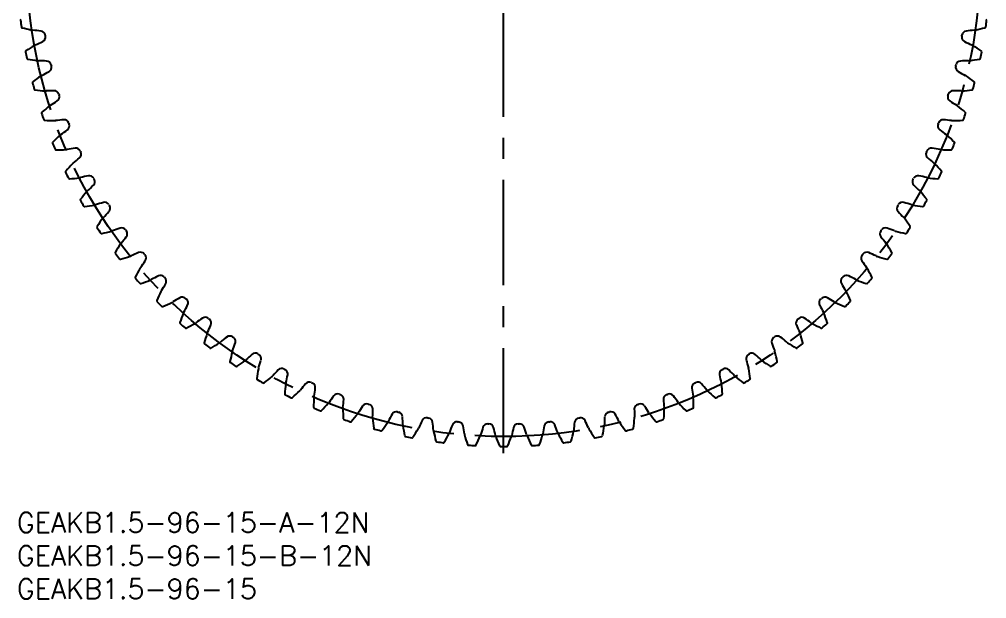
# Model space of a CAD drawing. Extents: x -1 to 230, y -13 to 172.
# Drawn here: x 0.4 to 146.4, y -13 to 74.6 of the extents above; entities that cross this region are included whole.
import ezdxf

# ---------------------------------------------------------------- set-up
doc = ezdxf.new("R2010")
doc.units = 0
doc.header["$LTSCALE"] = 0.5
doc.linetypes.add('CENTER', pattern=[50.8, 31.75, -6.35, 6.35, -6.35])
for name, color, linetype in [('MSM_CENTER', 1, 'CENTER'), ('MSM_CONTINUOUS', 7, 'CONTINUOUS'), ('MSM_PART_NUMBER', 7, 'CONTINUOUS')]:
    doc.layers.add(name, color=color, linetype=linetype)
doc.styles.get("Standard").update_dxf_attribs({"font": 'txt.shx', "height": 1, "bigfont": 'bigfont.shx'})

# ---------------------------------------------------------------- blocks, each defined once
blk = doc.blocks.new('*U2')
at = {"layer": 'MSM_PART_NUMBER'}
blk.add_text('GEAKB1.5-96-15-A-12N', height=3, dxfattribs=at).set_placement((0, -3))
blk = doc.blocks.new('*U3')
at = {"layer": 'MSM_PART_NUMBER'}
blk.add_text('GEAKB1.5-96-15-B-12N', height=3, dxfattribs=at).set_placement((0, -8))
blk = doc.blocks.new('*U4')
at = {"layer": 'MSM_PART_NUMBER'}
blk.add_text('GEAKB1.5-96-15', height=3, dxfattribs=at).set_placement((0, -13))

msp = doc.modelspace()

# ---------------------------------------------------------------- linework, layer by layer
at = {"layer": 'MSM_CENTER'}
msp.add_line((73.5, 9), (73.5, 158), dxfattribs=at)
msp.add_circle((73.5, 83.5), 72, dxfattribs=at)
at = {"layer": 'MSM_CONTINUOUS'}
for centre, radius, start, end in [((0.71, 74.42), 0.15, 120.1804, 187.1096), ((146.29, 74.42), 0.15, 352.8904, 59.8196), ((73.5, 83.5), 73.5, 187.1096, 187.8904), ((0.84, 73.43), 0.15, 187.8904, 254.8196), ((7.09, 96.45), 24, 254.8196, 258.4375), ((139.91, 96.45), 24, 281.5625, 285.1804), ((146.16, 73.43), 0.15, 285.1804, 352.1096), ((73.5, 83.5), 73.5, 352.1096, 352.8904), ((2.53, 74.16), 1.25, 258.4375, 265.7786), ((0.85, 51.64), 21.33, 82.4477, 85.7374), ((3.56, 72.04), 0.75, 9.3019, 82.4477), ((3.59, 71.87), 0.75, 296.3022, 9.4481), ((73.5, 83.5), 70.13, 189.3019, 189.4481), ((143.41, 71.87), 0.75, 170.5519, 243.6977), ((73.5, 83.5), 70.13, 350.5519, 350.6981), ((143.44, 72.04), 0.75, 97.5523, 170.6981), ((146.15, 51.64), 21.33, 94.2626, 97.5523), ((144.47, 74.16), 1.25, 274.2214, 281.5625), ((14.78, 49.89), 24, 120.3125, 123.9304), ((3.29, 69.53), 1.25, 112.9714, 120.3125), ((-5.53, 90.32), 21.33, 293.0126, 296.3023), ((152.53, 90.32), 21.33, 243.6977, 246.9874), ((143.71, 69.53), 1.25, 59.6875, 67.0286), ((132.22, 49.89), 24, 56.0696, 59.6875), ((1.46, 69.68), 0.15, 123.9304, 190.8596), ((73.5, 83.5), 73.5, 190.8596, 191.6404), ((1.66, 68.7), 0.15, 191.6404, 258.5696), ((145.34, 68.7), 0.15, 281.4304, 348.3596), ((73.5, 83.5), 73.5, 348.3596, 349.1404), ((145.54, 69.68), 0.15, 349.1404, 56.0696), ((6.39, 92.08), 24, 258.5696, 262.1875), ((3.29, 69.53), 1.25, 262.1875, 269.5286), ((3.09, 46.96), 21.33, 86.1977, 89.4874), ((4.46, 67.49), 0.75, 13.0519, 86.1977), ((4.5, 67.32), 0.75, 300.0522, 13.1981), ((73.5, 83.5), 70.13, 193.0519, 193.1981), ((142.5, 67.32), 0.75, 166.8019, 239.9477), ((73.5, 83.5), 70.13, 346.8019, 346.9481), ((142.54, 67.49), 0.75, 93.8023, 166.9481), ((143.91, 46.96), 21.33, 90.5126, 93.8023), ((143.71, 69.53), 1.25, 270.4714, 277.8125), ((140.61, 92.08), 24, 277.8125, 281.4304), ((17.1, 46.12), 24, 124.0625, 127.6804), ((4.36, 64.97), 1.25, 116.7214, 124.0625), ((-5.81, 85.13), 21.33, 296.7626, 300.0523), ((152.81, 85.13), 21.33, 239.9477, 243.2374), ((142.64, 64.97), 1.25, 55.9375, 63.2786), ((129.9, 46.12), 24, 52.3196, 55.9375), ((2.52, 65), 0.15, 127.6804, 194.6096), ((73.5, 83.5), 73.5, 194.6096, 195.3904), ((73.5, 83.5), 73.5, 344.6096, 345.3904), ((144.48, 65), 0.15, 345.3904, 52.3196), ((2.78, 64.03), 0.15, 195.3904, 262.3196), ((5.97, 87.67), 24, 262.3196, 265.9375), ((4.36, 64.97), 1.25, 265.9375, 273.2786), ((5.63, 42.43), 21.33, 89.9477, 93.2374), ((5.65, 63.01), 0.75, 16.8019, 89.9477), ((5.7, 62.84), 0.75, 303.8022, 16.9481), ((73.5, 83.5), 70.13, 196.8019, 196.9481), ((141.3, 62.84), 0.75, 163.0519, 236.1977), ((73.5, 83.5), 70.13, 343.0519, 343.1981), ((141.35, 63.01), 0.75, 90.0523, 163.1981), ((141.37, 42.43), 21.33, 86.7626, 90.0523), ((142.64, 64.97), 1.25, 266.7214, 274.0625), ((141.03, 87.67), 24, 274.0625, 277.6804), ((144.22, 64.03), 0.15, 277.6804, 344.6096), ((19.67, 42.51), 24, 127.8125, 131.4304), ((5.72, 60.49), 1.25, 120.4714, 127.8125), ((-5.75, 79.94), 21.33, 300.5126, 303.8023), ((152.75, 79.94), 21.33, 236.1977, 239.4874), ((141.28, 60.49), 1.25, 52.1875, 59.5286), ((127.33, 42.51), 24, 48.5696, 52.1875), ((3.88, 60.4), 0.15, 131.4304, 198.3596), ((73.5, 83.5), 73.5, 198.3596, 199.1404), ((73.5, 83.5), 73.5, 340.8596, 341.6404), ((143.12, 60.4), 0.15, 341.6404, 48.5696), ((4.2, 59.45), 0.15, 199.1404, 266.0696), ((5.84, 83.24), 24, 266.0696, 269.6875), ((5.72, 60.49), 1.25, 269.6875, 277.0286), ((8.46, 38.08), 21.33, 93.6977, 96.9874), ((7.14, 58.62), 0.75, 20.5519, 93.6977), ((7.2, 58.45), 0.75, 307.5523, 20.6981), ((73.5, 83.5), 70.13, 200.5519, 200.6981), ((139.8, 58.45), 0.75, 159.3019, 232.4477), ((73.5, 83.5), 70.13, 339.3019, 339.4481), ((139.86, 58.62), 0.75, 86.3023, 159.4481), ((138.54, 38.08), 21.33, 83.0126, 86.3023), ((141.28, 60.49), 1.25, 262.9714, 270.3125), ((141.16, 83.24), 24, 270.3125, 273.9304), ((142.8, 59.45), 0.15, 273.9304, 340.8596), ((22.46, 39.08), 24, 131.5625, 135.1804), ((7.37, 56.11), 1.25, 124.2214, 131.5625), ((-5.35, 74.77), 21.33, 304.2626, 307.5523), ((152.35, 74.77), 21.33, 232.4477, 235.7374), ((139.63, 56.11), 1.25, 48.4375, 55.7786), ((124.54, 39.08), 24, 44.8196, 48.4375), ((5.54, 55.89), 0.15, 135.1804, 202.1096), ((73.5, 83.5), 73.5, 202.1096, 202.8904), ((73.5, 83.5), 73.5, 337.1096, 337.8904), ((141.46, 55.89), 0.15, 337.8904, 44.8196), ((5.93, 54.97), 0.15, 202.8904, 269.8196), ((6, 78.82), 24, 269.8196, 273.4375), ((7.37, 56.11), 1.25, 273.4375, 280.7786), ((11.57, 33.92), 21.33, 97.4477, 100.7374), ((8.91, 54.33), 0.75, 24.3019, 97.4477), ((8.98, 54.17), 0.75, 311.3023, 24.4481), ((73.5, 83.5), 70.13, 204.3019, 204.4481), ((138.02, 54.17), 0.75, 155.5519, 228.6977), ((73.5, 83.5), 70.13, 335.5519, 335.6981), ((138.09, 54.33), 0.75, 82.5523, 155.6981), ((135.43, 33.92), 21.33, 79.2626, 82.5523), ((139.63, 56.11), 1.25, 259.2214, 266.5625), ((141, 78.82), 24, 266.5625, 270.1804), ((141.07, 54.97), 0.15, 270.1804, 337.1096), ((25.48, 35.84), 24, 135.3125, 138.9304), ((9.3, 51.84), 1.25, 127.9714, 135.3125), ((-4.61, 69.63), 21.33, 308.0126, 311.3023), ((151.61, 69.63), 21.33, 228.6977, 231.9874), ((137.7, 51.84), 1.25, 44.6875, 52.0286), ((121.52, 35.84), 24, 41.0696, 44.6875), ((7.49, 51.51), 0.15, 138.9304, 205.8596), ((73.5, 83.5), 73.5, 205.8596, 206.6404), ((73.5, 83.5), 73.5, 333.3596, 334.1404), ((139.51, 51.51), 0.15, 334.1404, 41.0696), ((7.94, 50.61), 0.15, 206.6404, 273.5696), ((6.45, 74.41), 24, 273.5696, 277.1875), ((9.3, 51.84), 1.25, 277.1875, 284.5286), ((14.95, 29.98), 21.33, 101.1977, 104.4874), ((10.95, 50.17), 0.75, 28.0519, 101.1977), ((11.04, 50.01), 0.75, 315.0523, 28.1979), ((73.5, 83.5), 70.13, 208.0519, 208.1981), ((135.96, 50.01), 0.75, 151.8019, 224.9477), ((73.5, 83.5), 70.13, 331.8019, 331.9481), ((136.05, 50.17), 0.75, 78.8023, 151.9481), ((132.05, 29.98), 21.33, 75.5126, 78.8023), ((137.7, 51.84), 1.25, 255.4714, 262.8125), ((140.55, 74.41), 24, 262.8125, 266.4304), ((139.06, 50.61), 0.15, 266.4304, 333.3596), ((28.7, 32.8), 24, 139.0625, 142.6804), ((11.51, 47.71), 1.25, 131.7214, 139.0625), ((-3.53, 64.55), 21.33, 311.7626, 315.0523), ((150.53, 64.55), 21.33, 224.9477, 228.2374), ((135.49, 47.71), 1.25, 40.9375, 48.2786), ((118.3, 32.8), 24, 37.3196, 40.9375), ((9.73, 47.26), 0.15, 142.6804, 209.6096), ((73.5, 83.5), 73.5, 209.6096, 210.3904), ((18.57, 26.26), 21.33, 104.9477, 108.2374), ((13.27, 46.15), 0.75, 31.8019, 104.9477), ((133.73, 46.15), 0.75, 75.0523, 148.1981), ((128.43, 26.26), 21.33, 71.7626, 75.0523), ((73.5, 83.5), 73.5, 329.6096, 330.3904), ((137.27, 47.26), 0.15, 330.3904, 37.3196), ((10.23, 46.39), 0.15, 210.3904, 277.3196), ((7.19, 70.05), 24, 277.3196, 280.9375), ((11.51, 47.71), 1.25, 280.9375, 288.2786), ((-2.13, 59.55), 21.33, 315.5126, 318.8023), ((73.5, 83.5), 70.13, 211.8019, 211.9481), ((13.36, 46), 0.75, 318.8023, 31.9481), ((133.64, 46), 0.75, 148.0519, 221.1977), ((73.5, 83.5), 70.13, 328.0519, 328.1981), ((149.13, 59.55), 21.33, 221.1977, 224.4874), ((135.49, 47.71), 1.25, 251.7214, 259.0625), ((139.81, 70.05), 24, 259.0625, 262.6804), ((136.77, 46.39), 0.15, 262.6804, 329.6096), ((32.11, 29.98), 24, 142.8125, 146.4304), ((13.98, 43.73), 1.25, 135.4714, 142.8125), ((133.02, 43.73), 1.25, 37.1875, 44.5286), ((114.89, 29.98), 24, 33.5696, 37.1875), ((12.24, 43.17), 0.15, 146.4304, 213.3596), ((73.5, 83.5), 73.5, 213.3596, 214.1404), ((8.21, 65.74), 24, 281.0696, 284.6875), ((13.98, 43.73), 1.25, 284.6875, 292.0286), ((22.44, 22.79), 21.33, 108.6977, 111.9874), ((15.84, 42.29), 0.75, 35.5519, 108.6977), ((73.5, 83.5), 70.13, 215.5519, 215.6981), ((15.94, 42.14), 0.75, 322.5523, 35.6981), ((131.06, 42.14), 0.75, 144.3019, 217.4477), ((73.5, 83.5), 70.13, 324.3019, 324.4481), ((131.16, 42.29), 0.75, 71.3023, 144.4481), ((124.56, 22.79), 21.33, 68.0126, 71.3023), ((133.02, 43.73), 1.25, 247.9714, 255.3125), ((138.79, 65.74), 24, 255.3125, 258.9304), ((73.5, 83.5), 73.5, 325.8596, 326.6404), ((134.76, 43.17), 0.15, 326.6404, 33.5696), ((12.79, 42.33), 0.15, 214.1404, 281.0696), ((-0.4, 54.66), 21.33, 319.2626, 322.5523), ((147.4, 54.66), 21.33, 217.4477, 220.7374), ((134.21, 42.33), 0.15, 258.9302, 325.8596), ((35.7, 27.39), 24, 146.5625, 150.1804), ((16.71, 39.92), 1.25, 139.2214, 146.5625), ((130.29, 39.92), 1.25, 33.4375, 40.7786), ((111.3, 27.39), 24, 29.8196, 33.4375), ((15, 39.24), 0.15, 150.1804, 217.1096), ((73.5, 83.5), 73.5, 217.1096, 217.8904), ((15.61, 38.45), 0.15, 217.8904, 284.8196), ((9.51, 61.51), 24, 284.8196, 288.4375), ((16.71, 39.92), 1.25, 288.4375, 295.7786), ((26.52, 19.58), 21.33, 112.4477, 115.7374), ((18.66, 38.61), 0.75, 39.3019, 112.4477), ((1.65, 49.89), 21.33, 323.0126, 326.3023), ((73.5, 83.5), 70.13, 219.3019, 219.4481), ((18.77, 38.47), 0.75, 326.3023, 39.4481), ((128.23, 38.47), 0.75, 140.5519, 213.6977), ((145.35, 49.89), 21.33, 213.6977, 216.9874), ((73.5, 83.5), 70.13, 320.5519, 320.6981), ((128.34, 38.61), 0.75, 67.5523, 140.6981), ((120.48, 19.58), 21.33, 64.2626, 67.5523), ((130.29, 39.92), 1.25, 244.2214, 251.5625), ((137.49, 61.51), 24, 251.5625, 255.1804), ((131.39, 38.45), 0.15, 255.1804, 322.1096), ((73.5, 83.5), 73.5, 322.1096, 322.8904), ((132, 39.24), 0.15, 322.8904, 29.8196), ((39.45, 25.03), 24, 150.3125, 153.9304), ((19.68, 36.3), 1.25, 142.9714, 150.3125), ((127.32, 36.3), 1.25, 29.6875, 37.0286), ((107.55, 25.03), 24, 26.0696, 29.6875), ((18.02, 35.51), 0.15, 153.9304, 220.8596), ((73.5, 83.5), 73.5, 220.8596, 221.6404), ((11.09, 57.37), 24, 288.5696, 292.1875), ((19.68, 36.3), 1.25, 292.1875, 299.5286), ((30.8, 16.65), 21.33, 116.1977, 119.4874), ((21.71, 35.12), 0.75, 43.0519, 116.1977), ((73.5, 83.5), 70.13, 223.0519, 223.1981), ((21.83, 34.98), 0.75, 330.0523, 43.1981), ((125.17, 34.98), 0.75, 136.8019, 209.9477), ((73.5, 83.5), 70.13, 316.8019, 316.9481), ((125.29, 35.12), 0.75, 63.8023, 136.9481), ((116.2, 16.65), 21.33, 60.5126, 63.8023), ((127.32, 36.3), 1.25, 240.4714, 247.8125), ((135.91, 57.37), 24, 247.8125, 251.4304), ((73.5, 83.5), 73.5, 318.3596, 319.1404), ((128.98, 35.51), 0.15, 319.1404, 26.0696), ((18.68, 34.76), 0.15, 221.6404, 288.5696), ((4, 45.26), 21.33, 326.7626, 330.0523), ((143, 45.26), 21.33, 209.9477, 213.2374), ((128.32, 34.76), 0.15, 251.4304, 318.3596), ((43.34, 22.93), 24, 154.0625, 157.6804), ((22.88, 32.88), 1.25, 146.7214, 154.0625), ((35.26, 14), 21.33, 119.9477, 123.2374), ((24.98, 31.83), 0.75, 46.8019, 119.9477), ((73.5, 83.5), 70.13, 226.8019, 226.9481), ((25.12, 31.71), 0.75, 333.8023, 46.9481), ((121.88, 31.71), 0.75, 133.0519, 206.1977), ((73.5, 83.5), 70.13, 313.0519, 313.1981), ((122.02, 31.83), 0.75, 60.0523, 133.1981), ((111.74, 14), 21.33, 56.7626, 60.0523), ((124.12, 32.88), 1.25, 25.9375, 33.2786), ((103.66, 22.93), 24, 22.3196, 25.9375), ((21.28, 31.99), 0.15, 157.6804, 224.6096), ((73.5, 83.5), 73.5, 224.6096, 225.3904), ((21.99, 31.28), 0.15, 225.3904, 292.3196), ((12.93, 53.34), 24, 292.3196, 295.9375), ((22.88, 32.88), 1.25, 295.9375, 303.2786), ((6.65, 40.8), 21.33, 330.5126, 333.8023), ((140.35, 40.8), 21.33, 206.1977, 209.4874), ((124.12, 32.88), 1.25, 236.7214, 244.0625), ((134.07, 53.34), 24, 244.0625, 247.6804), ((125.01, 31.28), 0.15, 247.6804, 314.6096), ((73.5, 83.5), 73.5, 314.6096, 315.3904), ((125.72, 31.99), 0.15, 315.3904, 22.3196), ((47.37, 21.09), 24, 157.8125, 161.4304), ((26.3, 29.68), 1.25, 150.4714, 157.8125), ((39.89, 11.65), 21.33, 123.6977, 126.9874), ((28.47, 28.77), 0.75, 50.5519, 123.6977), ((73.5, 83.5), 70.13, 230.5519, 230.6981), ((28.61, 28.66), 0.75, 337.5523, 50.6981), ((118.39, 28.66), 0.75, 129.3019, 202.4477), ((73.5, 83.5), 70.13, 309.3019, 309.4481), ((118.53, 28.77), 0.75, 56.3023, 129.4481), ((107.11, 11.65), 21.33, 53.0126, 56.3023), ((120.7, 29.68), 1.25, 22.1875, 29.5286), ((99.63, 21.09), 24, 18.5696, 22.1875), ((24.76, 28.68), 0.15, 161.4304, 228.3596), ((73.5, 83.5), 73.5, 228.3596, 229.1404), ((25.51, 28.02), 0.15, 229.1404, 296.0696), ((15.03, 49.45), 24, 296.0696, 299.6875), ((26.3, 29.68), 1.25, 299.6875, 307.0286), ((9.58, 36.52), 21.33, 334.2626, 337.5523), ((137.42, 36.52), 21.33, 202.4477, 205.7374), ((120.7, 29.68), 1.25, 232.9714, 240.3125), ((131.97, 49.45), 24, 240.3125, 243.9304), ((121.49, 28.02), 0.15, 243.9304, 310.8596), ((73.5, 83.5), 73.5, 310.8596, 311.6404), ((122.24, 28.68), 0.15, 311.6404, 18.5696), ((51.51, 19.51), 24, 161.5625, 165.1804), ((29.92, 26.71), 1.25, 154.2214, 161.5625), ((44.66, 9.6), 21.33, 127.4477, 130.7374), ((32.14, 25.94), 0.75, 54.3019, 127.4477), ((73.5, 83.5), 70.13, 234.3019, 234.4481), ((32.29, 25.84), 0.75, 341.3023, 54.4481), ((114.71, 25.84), 0.75, 125.5519, 198.6977), ((73.5, 83.5), 70.13, 305.5519, 305.6981), ((114.86, 25.94), 0.75, 52.5523, 125.6981), ((102.34, 9.6), 21.33, 49.2626, 52.5523), ((117.08, 26.71), 1.25, 18.4375, 25.7786), ((95.49, 19.51), 24, 14.8196, 18.4375), ((28.45, 25.61), 0.15, 165.1804, 232.1096), ((73.5, 83.5), 73.5, 232.1096, 232.8904), ((29.24, 25), 0.15, 232.8904, 299.8196), ((17.39, 45.7), 24, 299.8196, 303.4375), ((29.92, 26.71), 1.25, 303.4375, 310.7786), ((12.79, 32.44), 21.33, 338.0126, 341.3023), ((134.21, 32.44), 21.33, 198.6977, 201.9874), ((117.08, 26.71), 1.25, 229.2214, 236.5625), ((129.61, 45.7), 24, 236.5625, 240.1804), ((117.76, 25), 0.15, 240.1804, 307.1096), ((73.5, 83.5), 73.5, 307.1096, 307.8904), ((118.55, 25.61), 0.15, 307.8904, 14.8196), ((55.74, 18.21), 24, 165.3125, 168.9304), ((33.73, 23.98), 1.25, 157.9714, 165.3125), ((49.55, 7.87), 21.33, 131.1977, 134.4874), ((36, 23.36), 0.75, 58.0519, 131.1977), ((73.5, 83.5), 70.13, 238.0519, 238.1981), ((36.15, 23.27), 0.75, 345.0523, 58.1981), ((110.85, 23.27), 0.75, 121.8019, 194.9477), ((73.5, 83.5), 70.13, 301.8019, 301.9481), ((111, 23.36), 0.75, 48.8023, 121.9481), ((97.45, 7.87), 21.33, 45.5126, 48.8023), ((113.27, 23.98), 1.25, 14.6875, 22.0286), ((91.26, 18.21), 24, 11.0696, 14.6875), ((32.33, 22.79), 0.15, 168.9304, 235.8596), ((73.5, 83.5), 73.5, 235.8596, 236.6404), ((33.17, 22.24), 0.15, 236.6404, 303.5696), ((19.98, 42.11), 24, 303.5696, 307.1875), ((33.73, 23.98), 1.25, 307.1875, 314.5286), ((16.26, 28.57), 21.33, 341.7626, 345.0523), ((130.74, 28.57), 21.33, 194.9477, 198.2374), ((113.27, 23.98), 1.25, 225.4714, 232.8125), ((127.02, 42.11), 24, 232.8125, 236.4304), ((113.83, 22.24), 0.15, 236.4304, 303.3596), ((73.5, 83.5), 73.5, 303.3596, 304.1404), ((114.67, 22.79), 0.15, 304.1404, 11.0696), ((60.05, 17.19), 24, 169.0625, 172.6804), ((37.71, 21.51), 1.25, 161.7214, 169.0625), ((22.8, 38.7), 24, 307.3196, 310.9375), ((37.71, 21.51), 1.25, 310.9375, 318.2786), ((54.55, 6.47), 21.33, 134.9477, 138.2374), ((40.01, 21.04), 0.75, 61.8019, 134.9477), ((73.5, 83.5), 70.13, 241.8019, 241.9481), ((40.17, 20.95), 0.75, 348.8023, 61.9481), ((19.98, 24.95), 21.33, 345.5126, 348.8023), ((106.83, 20.95), 0.75, 118.0519, 191.1977), ((127.02, 24.95), 21.33, 191.1977, 194.4874), ((73.5, 83.5), 70.13, 298.0519, 298.1981), ((106.99, 21.04), 0.75, 45.0523, 118.1981), ((92.45, 6.47), 21.33, 41.7626, 45.0523), ((109.29, 21.51), 1.25, 221.7214, 229.0625), ((124.2, 38.7), 24, 229.0625, 232.6804), ((109.29, 21.51), 1.25, 10.9375, 18.2786), ((86.95, 17.19), 24, 7.3196, 10.9375), ((36.39, 20.23), 0.15, 172.6804, 239.6096), ((73.5, 83.5), 73.5, 239.6096, 240.3904), ((37.26, 19.73), 0.15, 240.3904, 307.3196), ((64.41, 16.45), 24, 172.8125, 176.4304), ((41.84, 19.3), 1.25, 165.4714, 172.8125), ((59.63, 5.39), 21.33, 138.6977, 141.9874), ((44.17, 18.98), 0.75, 65.5519, 138.6977), ((73.5, 83.5), 70.13, 245.5519, 245.6981), ((44.33, 18.91), 0.75, 352.5523, 65.6981), ((102.67, 18.91), 0.75, 114.3019, 187.4477), ((73.5, 83.5), 70.13, 294.3019, 294.4481), ((102.83, 18.98), 0.75, 41.3023, 114.4481), ((87.37, 5.39), 21.33, 38.0126, 41.3023), ((105.16, 19.3), 1.25, 7.1875, 14.5286), ((82.59, 16.45), 24, 3.5696, 7.1875), ((109.74, 19.73), 0.15, 232.6804, 299.6096), ((73.5, 83.5), 73.5, 299.6096, 300.3904), ((110.61, 20.23), 0.15, 300.3904, 7.3196), ((40.61, 17.94), 0.15, 176.4304, 243.3596), ((73.5, 83.5), 73.5, 243.3596, 244.1404), ((25.84, 35.48), 24, 311.0696, 314.6875), ((41.84, 19.3), 1.25, 314.6875, 322.0286), ((46.11, 17.37), 1.25, 169.2214, 176.5625), ((23.92, 21.57), 21.33, 349.2626, 352.5523), ((64.77, 4.65), 21.33, 142.4477, 145.7374), ((48.45, 17.2), 0.75, 69.3019, 142.4477), ((73.5, 83.5), 70.13, 249.3019, 249.4481), ((48.62, 17.14), 0.75, 356.3023, 69.4481), ((98.38, 17.14), 0.75, 110.5519, 183.6977), ((73.5, 83.5), 70.13, 290.5519, 290.6981), ((98.55, 17.2), 0.75, 37.5523, 110.6981), ((82.23, 4.65), 21.33, 34.2626, 37.5523), ((123.08, 21.57), 21.33, 187.4477, 190.7374), ((100.89, 17.37), 1.25, 3.4375, 10.7786), ((105.16, 19.3), 1.25, 217.9714, 225.3125), ((121.16, 35.48), 24, 225.3125, 228.9304), ((73.5, 83.5), 73.5, 295.8596, 296.6404), ((106.39, 17.94), 0.15, 296.6404, 3.5696), ((41.51, 17.49), 0.15, 244.1404, 311.0696), ((68.82, 16), 24, 176.5625, 180.1804), ((29.08, 32.46), 24, 314.8196, 318.4375), ((46.11, 17.37), 1.25, 318.4375, 325.7786), ((28.08, 18.46), 21.33, 353.0126, 356.3023), ((69.94, 4.25), 21.33, 146.1977, 149.4874), ((52.84, 15.7), 0.75, 73.0519, 146.1977), ((73.5, 83.5), 70.13, 253.0519, 253.1981), ((53.01, 15.65), 0.75, 0.0523, 73.1981), ((93.99, 15.65), 0.75, 106.8019, 179.9477), ((73.5, 83.5), 70.13, 286.8019, 286.9481), ((94.16, 15.7), 0.75, 33.8023, 106.9481), ((77.06, 4.25), 21.33, 30.5126, 33.8023), ((118.92, 18.46), 21.33, 183.6977, 186.9874), ((100.89, 17.37), 1.25, 214.2214, 221.5625), ((117.92, 32.46), 24, 221.5625, 225.1804), ((78.18, 16), 24, 359.8196, 3.4375), ((105.49, 17.49), 0.15, 228.9304, 295.8596), ((44.97, 15.93), 0.15, 180.1802, 247.1096), ((73.5, 83.5), 73.5, 247.1096, 247.8904), ((45.89, 15.54), 0.15, 247.8904, 314.8196), ((50.49, 15.72), 1.25, 172.9714, 180.3125), ((73.24, 15.84), 24, 180.3125, 183.9304), ((32.51, 29.67), 24, 318.5696, 322.1875), ((50.49, 15.72), 1.25, 322.1875, 329.5286), ((32.43, 15.63), 21.33, 356.7626, 0.0523), ((75.13, 4.19), 21.33, 149.9477, 153.2374), ((57.32, 14.5), 0.75, 76.8019, 149.9477), ((73.5, 83.5), 70.13, 256.8019, 256.9481), ((57.49, 14.46), 0.75, 3.8023, 76.9481), ((89.51, 14.46), 0.75, 103.0519, 176.1977), ((73.5, 83.5), 70.13, 283.0519, 283.1981), ((89.68, 14.5), 0.75, 30.0523, 103.1981), ((71.87, 4.19), 21.33, 26.7626, 30.0523), ((114.57, 15.63), 21.33, 179.9477, 183.2374), ((96.51, 15.72), 1.25, 210.4714, 217.8125), ((114.49, 29.67), 24, 217.8125, 221.4304), ((73.76, 15.84), 24, 356.0696, 359.6875), ((96.51, 15.72), 1.25, 359.6875, 7.0286), ((101.11, 15.54), 0.15, 225.1804, 292.1096), ((73.5, 83.5), 73.5, 292.1096, 292.8904), ((102.03, 15.93), 0.15, 292.8904, 359.8196), ((49.45, 14.2), 0.15, 183.9304, 250.8596), ((73.5, 83.5), 73.5, 250.8596, 251.6404), ((50.4, 13.88), 0.15, 251.6404, 318.5696), ((54.97, 14.36), 1.25, 176.7214, 184.0625), ((77.67, 15.97), 24, 184.0625, 187.6804), ((36.12, 27.1), 24, 322.3196, 325.9375), ((54.97, 14.36), 1.25, 325.9375, 333.2786), ((36.96, 13.09), 21.33, 0.5126, 3.8023), ((59.53, 13.29), 1.25, 180.4714, 187.8125), ((80.32, 4.47), 21.33, 153.6977, 156.9874), ((61.87, 13.59), 0.75, 80.5519, 153.6977), ((73.5, 83.5), 70.13, 260.5519, 260.6981), ((62.04, 13.56), 0.75, 7.5523, 80.6981), ((41.64, 10.85), 21.33, 4.2626, 7.5523), ((85.47, 5.08), 21.33, 157.4477, 160.7374), ((66.46, 12.98), 0.75, 84.3019, 157.4477), ((73.5, 83.5), 70.13, 264.3019, 264.4481), ((66.64, 12.96), 0.75, 11.3023, 84.4481), ((71.09, 12.67), 0.75, 88.0519, 161.1977), ((73.5, 83.5), 70.13, 268.0519, 268.1981), ((71.27, 12.66), 0.75, 15.0523, 88.1981), ((75.73, 12.66), 0.75, 91.8019, 164.9477), ((73.5, 83.5), 70.13, 271.8019, 271.9481), ((75.91, 12.67), 0.75, 18.8023, 91.9481), ((80.36, 12.96), 0.75, 95.5519, 168.6977), ((73.5, 83.5), 70.13, 275.5519, 275.6981), ((80.54, 12.98), 0.75, 22.5523, 95.6981), ((61.53, 5.08), 21.33, 19.2626, 22.5523), ((105.36, 10.85), 21.33, 172.4477, 175.7374), ((84.96, 13.56), 0.75, 99.3019, 172.4477), ((73.5, 83.5), 70.13, 279.3019, 279.4481), ((85.13, 13.59), 0.75, 26.3023, 99.4481), ((66.68, 4.47), 21.33, 23.0126, 26.3023), ((87.47, 13.29), 1.25, 352.1875, 359.5286), ((110.04, 13.09), 21.33, 176.1977, 179.4874), ((92.03, 14.36), 1.25, 206.7214, 214.0625), ((110.88, 27.1), 24, 214.0625, 217.6804), ((69.33, 15.97), 24, 352.3196, 355.9375), ((92.03, 14.36), 1.25, 355.9375, 3.2786), ((96.6, 13.88), 0.15, 221.4302, 288.3596), ((73.5, 83.5), 73.5, 288.3596, 289.1404), ((97.55, 14.2), 0.15, 289.1404, 356.0696), ((54.03, 12.78), 0.15, 187.6802, 254.6096), ((73.5, 83.5), 73.5, 254.6096, 255.3904), ((55, 12.52), 0.15, 255.3904, 322.3196), ((82.08, 16.39), 24, 187.8125, 191.4304), ((39.89, 24.78), 24, 326.0696, 329.6875), ((59.53, 13.29), 1.25, 329.6875, 337.0286), ((64.16, 12.53), 1.25, 184.2214, 191.5625), ((86.45, 17.09), 24, 191.5625, 195.1804), ((43.8, 22.7), 24, 329.8196, 333.4375), ((64.16, 12.53), 1.25, 333.4375, 340.7786), ((46.46, 8.92), 21.33, 8.0126, 11.3023), ((68.82, 12.07), 1.25, 187.9714, 195.3125), ((90.76, 18.08), 24, 195.3125, 198.9304), ((68.82, 12.07), 1.25, 337.1875, 344.5286), ((90.58, 6.03), 21.33, 161.1977, 164.4874), ((51.39, 7.31), 21.33, 11.7626, 15.0523), ((95.61, 7.31), 21.33, 164.9477, 168.2374), ((56.42, 6.03), 21.33, 15.5126, 18.8023), ((78.18, 12.07), 1.25, 195.4714, 202.8125), ((56.24, 18.08), 24, 341.0696, 344.6875), ((78.18, 12.07), 1.25, 344.6875, 352.0286), ((100.54, 8.92), 21.33, 168.6977, 171.9874), ((82.84, 12.53), 1.25, 199.2214, 206.5625), ((103.2, 22.7), 24, 206.5625, 210.1804), ((60.55, 17.09), 24, 344.8196, 348.4375), ((82.84, 12.53), 1.25, 348.4375, 355.7786), ((87.47, 13.29), 1.25, 202.9714, 210.3125), ((107.11, 24.78), 24, 210.3125, 213.9304), ((64.92, 16.39), 24, 348.5696, 352.1875), ((92, 12.52), 0.15, 217.6804, 284.6096), ((73.5, 83.5), 73.5, 284.6096, 285.3904), ((92.97, 12.78), 0.15, 285.3904, 352.3196), ((58.7, 11.66), 0.15, 191.4302, 258.3596), ((73.5, 83.5), 73.5, 258.3596, 259.1404), ((59.68, 11.46), 0.15, 259.1404, 326.0696), ((63.43, 10.84), 0.15, 195.1804, 262.1096), ((73.5, 83.5), 73.5, 262.1096, 262.8904), ((64.42, 10.71), 0.15, 262.8904, 329.8196), ((68.2, 10.34), 0.15, 198.9304, 265.8596), ((47.84, 20.89), 24, 333.5696, 337.1875), ((73.5, 11.92), 1.25, 191.7214, 199.0625), ((95.01, 19.35), 24, 199.0625, 202.6804), ((51.99, 19.35), 24, 337.3196, 340.9375), ((73.5, 11.92), 1.25, 340.9375, 348.2786), ((99.16, 20.89), 24, 202.8125, 206.4304), ((78.8, 10.34), 0.15, 274.1404, 341.0696), ((82.58, 10.71), 0.15, 210.1804, 277.1096), ((73.5, 83.5), 73.5, 277.1096, 277.8904), ((83.57, 10.84), 0.15, 277.8904, 344.8196), ((87.32, 11.46), 0.15, 213.9302, 280.8596), ((73.5, 83.5), 73.5, 280.8596, 281.6404), ((88.3, 11.66), 0.15, 281.6404, 348.5696), ((73.5, 83.5), 73.5, 265.8596, 266.6404), ((69.2, 10.28), 0.15, 266.6404, 333.5696), ((73, 10.15), 0.15, 202.6804, 269.6096), ((73.5, 83.5), 73.5, 269.6096, 270.3904), ((74, 10.15), 0.15, 270.3904, 337.3196), ((77.8, 10.28), 0.15, 206.4304, 273.3596), ((73.5, 83.5), 73.5, 273.3596, 274.1404)]:
    msp.add_arc(centre, radius, start, end, dxfattribs=at)

# ---------------------------------------------------------------- block references
for name in ['*U2', '*U3', '*U4']:
    msp.add_blockref(name, (0, 0), dxfattribs=at)

doc.saveas('drawing.dxf')
